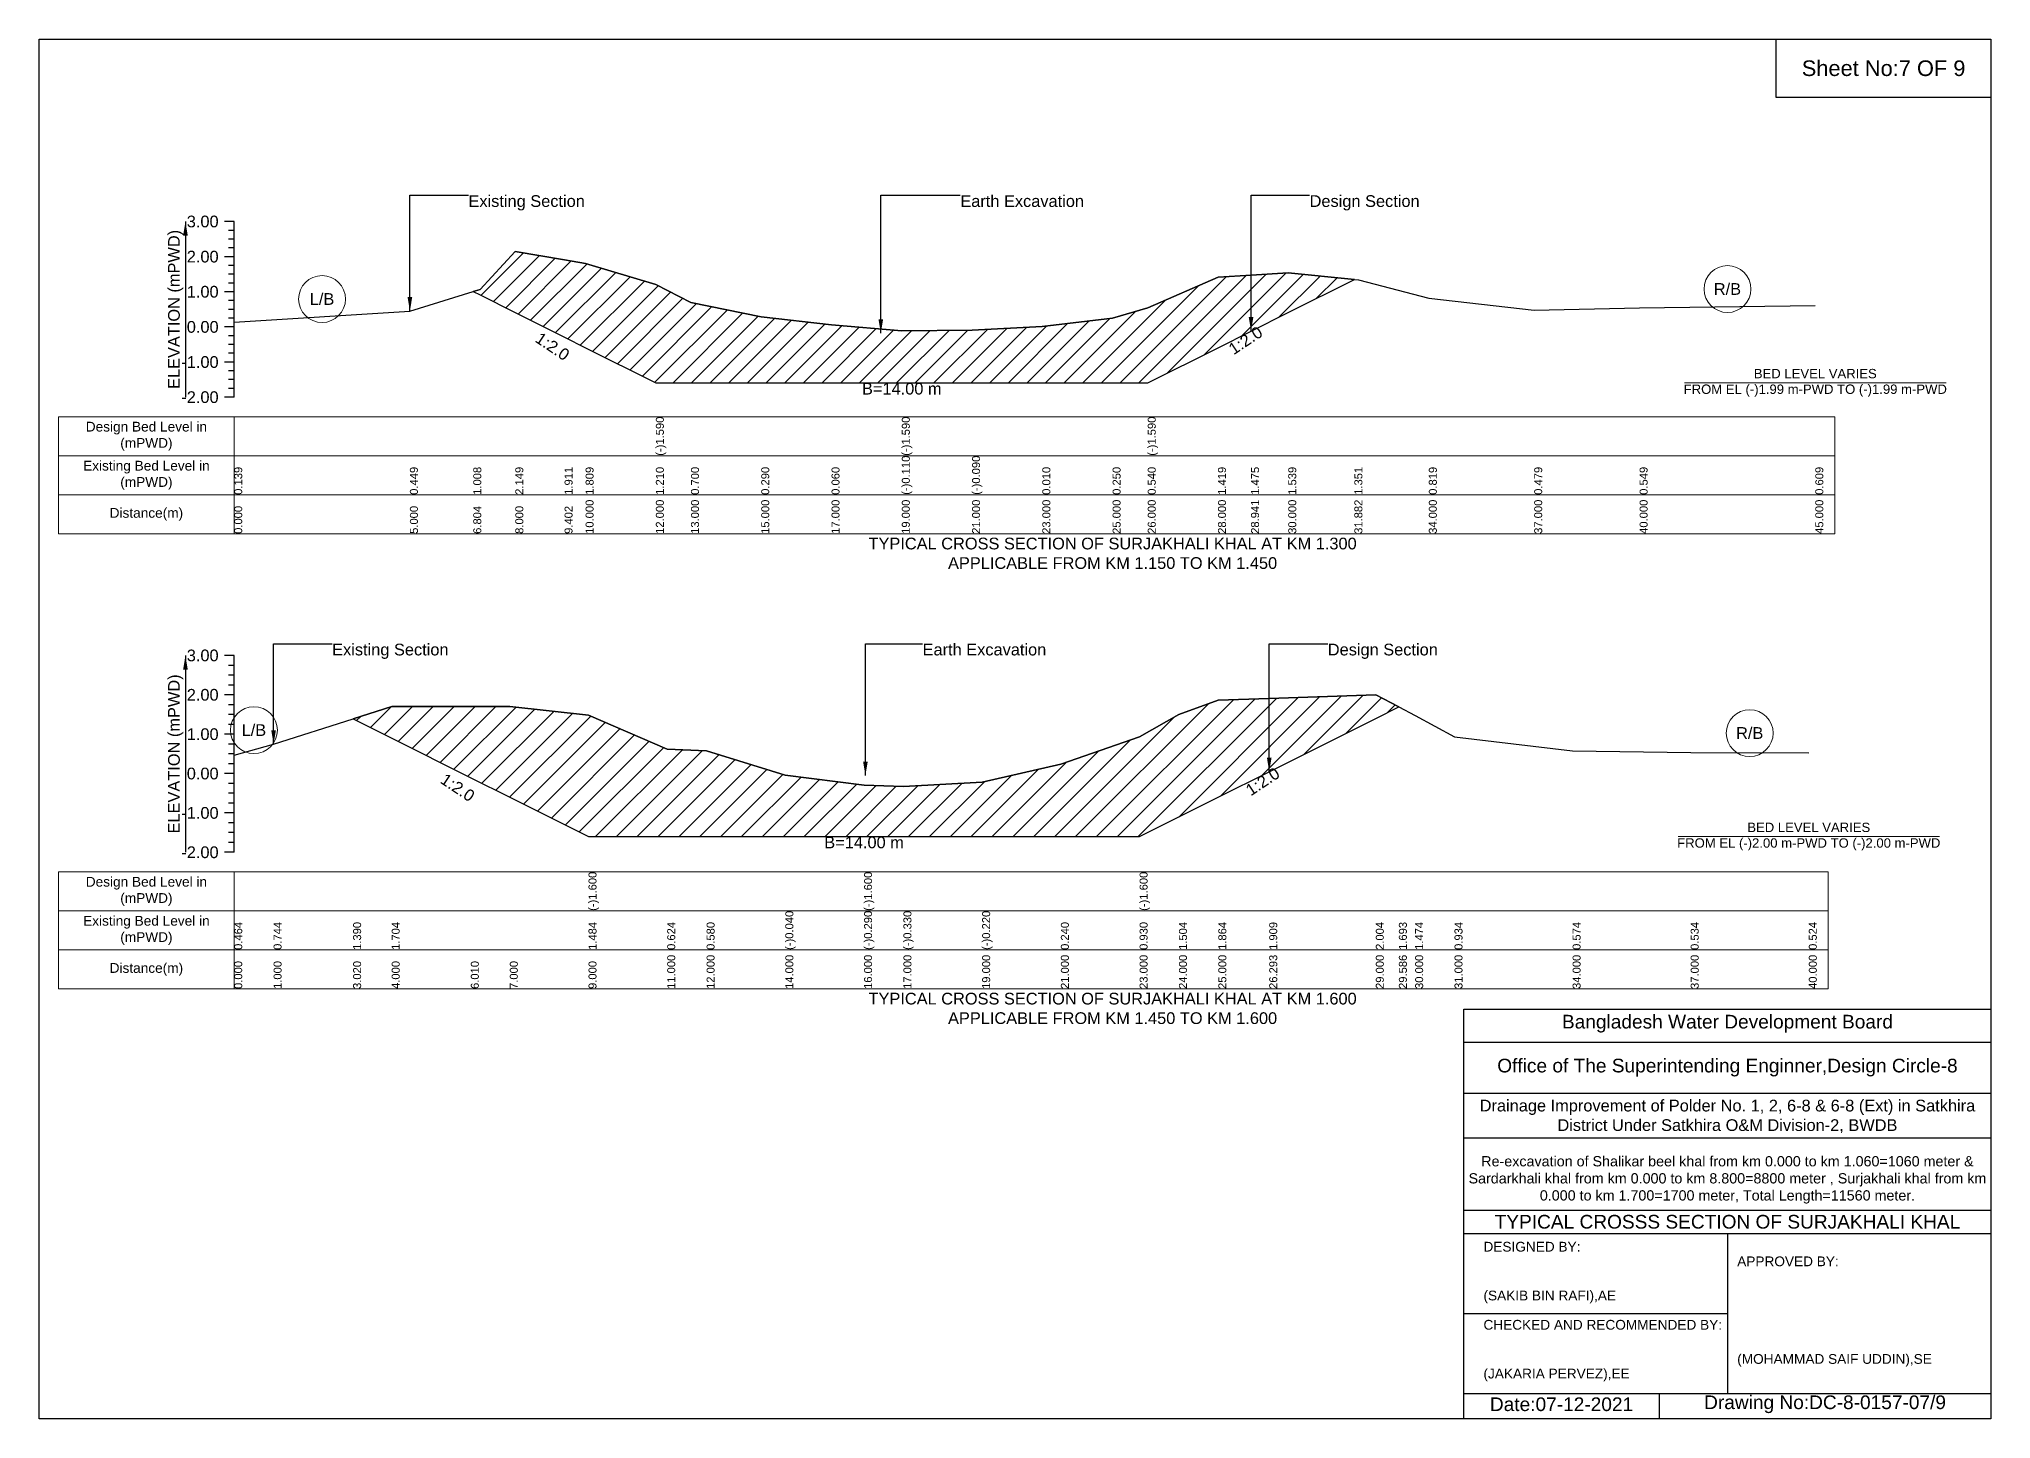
# Model space of a CAD drawing. Header units: inches. Extents: x 93000 to 506000, y -4242 to 0.
# Drawn here: x 480000 to 486000, y -4242 to 0 of the extents above; entities that cross this region are included whole.
import ezdxf

# ---------------------------------------------------------------- set-up
doc = ezdxf.new("R2010")
doc.units = ezdxf.units.IN
doc.header["$LTSCALE"] = 7
doc.header["$MEASUREMENT"] = 0
for name, color, linetype, lineweight in [('Cross section Data Border', 7, 'Continuous', 9), ('Cross Section Labels', 7, 'Continuous', 9), ('Existing_Bed_Level for Xsection', 7, 'Continuous', 25)]:
    doc.layers.add(name, color=color, linetype=linetype, lineweight=lineweight)
doc.styles.get("Standard").update_dxf_attribs({"font": 'arial.ttf'})
doc.dimstyles.get("Standard").update_dxf_attribs({"dimtxt": 0.18, "dimasz": 0.18, "dimexe": 0.18, "dimexo": 0.0625, "dimgap": 0.09, "dimtad": 0, "dimtih": 1, "dimtoh": 1, "dimdec": 4, "dimzin": 0, "dimdsep": 46, "dimtxsty": 'Standard', "dimcen": 0.09, "dimadec": 0, "dimazin": 0, "dimtfac": 1, "dimtdec": 4, "dimtofl": 0, "dimtmove": 0, "dimatfit": 3, "dimfxl": 1, "dimtolj": 1, "dimtzin": 0, "dimarcsym": 0})

msp = doc.modelspace()

# ---------------------------------------------------------------- hatches: boundary and pattern name
at = {"layer": 'Existing_Bed_Level for Xsection'}
h = msp.add_hatch(dxfattribs=at)
h.set_pattern_fill('ANSI31', color=256, scale=324, style=0)
h.paths.add_polyline_path([(481334.8, -776.2), (481356, -786.8), (481464, -840.8), (481615.4, -916.5), (481680, -948.8), (481896, -1056.8), (482004, -1056.8), (482220, -1056.8), (482436, -1056.8), (482652, -1056.8), (482868, -1056.8), (483084, -1056.8), (483300, -1056.8), (483408, -1056.8), (483624, -948.8), (483725.6, -898), (483840, -840.8), (484043.2, -739.2), (483840, -718.9), (483725.6, -725.8), (483624, -731.9), (483408, -826.8), (483300, -858.1), (483084, -884), (482868, -894.8), (482652, -897), (482436, -878.6), (482220, -853.8), (482004, -809.5), (481896, -754.4), (481680, -689.7), (481615.4, -678.8), (481464, -653), (481356, -769.7)])
h = msp.add_hatch(dxfattribs=at)
h.set_pattern_fill('ANSI31', color=256, scale=363, style=0)
h.paths.add_polyline_path([(480965.4, -2089.9), (481084, -2149.2), (481327.2, -2270.8), (481447, -2330.7), (481689, -2451.7), (481931, -2451.7), (482052, -2451.7), (482294, -2451.7), (482536, -2451.7), (482657, -2451.7), (482899, -2451.7), (483141, -2451.7), (483383, -2451.7), (483504, -2391.2), (483625, -2330.7), (483781.5, -2252.4), (484109, -2088.7), (484180, -2053.2), (484109, -2015.6), (483781.5, -2027), (483625, -2032.5), (483504, -2076.1), (483383, -2145.5), (483141, -2229), (482899, -2284.7), (482657, -2298), (482536, -2293.2), (482294, -2262.9), (482052, -2187.9), (481931, -2182.6), (481689, -2078.5), (481447, -2051.9), (481327.2, -2051.9), (481084, -2051.9)])

# ---------------------------------------------------------------- linework, layer by layer
for points in [[(480000, 0), (486000, 0), (486000, -4242), (480000, -4242)], [(485340, 0), (486000, 0), (486000, -180), (485340, -180)]]:
    msp.add_lwpolyline(points, close=True)
for points in [[(484380, -4242), (484380, -2982), (486000, -2982)], [(484380, -3084), (486000, -3084)], [(484380, -3240), (486000, -3240)], [(484380, -3378), (486000, -3378)], [(484380, -3600), (486000, -3600)], [(484380, -3672), (486000, -3672)], [(485190, -3672), (485190, -4164)], [(484380, -3918), (485190, -3918)], [(484380, -4164), (486000, -4164)], [(484980, -4164), (484980, -4242)]]:
    msp.add_lwpolyline(points)
at = {"layer": 'Cross section Data Border'}
for points in [[(480060, -1161.1), (485520, -1161.1), (485520, -1521.1), (480060, -1521.1)], [(480060, -2560.1), (485500, -2560.1), (485500, -2920.1), (480060, -2920.1)]]:
    msp.add_lwpolyline(points, close=True, dxfattribs=at)
for points in [[(480600, -1161.1), (480600, -1521.1)], [(480060, -1281.1), (485520, -1281.1)], [(480060, -1401.1), (485520, -1401.1)], [(480600, -2560.1), (480600, -2920.1)], [(480060, -2680.1), (485500, -2680.1)], [(480060, -2800.1), (485500, -2800.1)]]:
    msp.add_lwpolyline(points, dxfattribs=at)
at = {"layer": 'Cross Section Labels'}
for points in [[(485058.1, -1056.8), (485861.9, -1056.8)], [(485038.1, -2451.7), (485841.9, -2451.7)]]:
    msp.add_lwpolyline(points, dxfattribs=at)
for centre in [(485190, -768.6), (480870, -799.4), (480660.5, -2124.5), (485258.5, -2133.6)]:
    msp.add_circle(centre, 72, dxfattribs=at)
at = {"layer": 'Existing_Bed_Level for Xsection'}
for points in [[(480600, -561.1), (480570, -561.1)], [(480600, -588.1), (480582, -588.1)], [(480600, -1101.1), (480600, -993.1), (480600, -885.1), (480600, -777.1), (480600, -669.1), (480600, -561.1)], [(480600, -615.1), (480582, -615.1)], [(480600, -642.1), (480582, -642.1)], [(480600, -870.1), (481140, -836.6), (481334.8, -776.2), (481356, -769.7), (481464, -653), (481615.4, -678.8), (481680, -689.7), (481896, -754.4), (481896, -754.4), (482004, -809.5), (482220, -853.8), (482436, -878.6), (482652, -897), (482652, -897), (482868, -894.8), (483084, -884), (483300, -858.1), (483408, -826.8), (483408, -826.8), (483624, -731.9), (483725.6, -725.8), (483840, -718.9), (484043.2, -739.2), (484056, -740.5), (484272, -796.7), (484596, -833.4), (484920, -825.8), (485460, -819.3)], [(480600, -669.1), (480570, -669.1)], [(480600, -696.1), (480582, -696.1)], [(480600, -777.1), (480570, -777.1)], [(480600, -723.1), (480582, -723.1)], [(480600, -750.1), (480582, -750.1)], [(480600, -804.1), (480582, -804.1)], [(480600, -831.1), (480582, -831.1)], [(480600, -885.1), (480570, -885.1)], [(480600, -858.1), (480582, -858.1)], [(480600, -912.1), (480582, -912.1)], [(480600, -939.1), (480582, -939.1)], [(480600, -993.1), (480570, -993.1)], [(480600, -966.1), (480582, -966.1)], [(480600, -1020.1), (480582, -1020.1)], [(480600, -1047.1), (480582, -1047.1)], [(480600, -1074.1), (480582, -1074.1)], [(480600, -1101.1), (480570, -1101.1)], [(480600, -1895.1), (480570, -1895.1)], [(480600, -2500.1), (480600, -2379.1), (480600, -2258.1), (480600, -2137.1), (480600, -2016.1), (480600, -1895.1)], [(480600, -1925.3), (480582, -1925.3)], [(480600, -1955.6), (480582, -1955.6)], [(480600, -2016.1), (480570, -2016.1)], [(480600, -1985.8), (480582, -1985.8)], [(480600, -2201.9), (480721, -2168), (480965.4, -2089.9), (481084, -2051.9), (481327.2, -2051.9), (481447, -2051.9), (481689, -2078.5), (481689, -2078.5), (481931, -2182.6), (482052, -2187.9), (482294, -2262.9), (482536, -2293.2), (482536, -2293.2), (482657, -2298), (482899, -2284.7), (483141, -2229), (483383, -2145.5), (483383, -2145.5), (483504, -2076.1), (483625, -2032.5), (483781.5, -2027), (484109, -2015.6), (484180, -2053.2), (484230, -2079.7), (484351, -2145.1), (484714, -2188.6), (485077, -2193.5), (485440, -2194.7)], [(480600, -2046.3), (480582, -2046.3)], [(480600, -2076.6), (480582, -2076.6)], [(480600, -2137.1), (480570, -2137.1)], [(480600, -2106.8), (480582, -2106.8)], [(480600, -2167.3), (480582, -2167.3)], [(480600, -2197.6), (480582, -2197.6)], [(480600, -2258.1), (480570, -2258.1)], [(480600, -2227.8), (480582, -2227.8)], [(480600, -2288.3), (480582, -2288.3)], [(480600, -2318.6), (480582, -2318.6)], [(480600, -2379.1), (480570, -2379.1)], [(480600, -2348.8), (480582, -2348.8)], [(480600, -2409.3), (480582, -2409.3)], [(480600, -2439.6), (480582, -2439.6)], [(480600, -2500.1), (480570, -2500.1)], [(480600, -2469.8), (480582, -2469.8)]]:
    msp.add_lwpolyline(points, dxfattribs=at)
for points in [[(481334.8, -776.2), (481356, -786.8), (481464, -840.8), (481615.4, -916.5), (481680, -948.8), (481896, -1056.8), (481896, -1056.8), (482004, -1056.8), (482220, -1056.8), (482436, -1056.8), (482652, -1056.8), (482652, -1056.8), (482868, -1056.8), (483084, -1056.8), (483300, -1056.8), (483408, -1056.8), (483408, -1056.8), (483624, -948.8), (483725.6, -898), (483840, -840.8), (484043.2, -739.2), (483840, -718.9), (483725.6, -725.8), (483624, -731.9), (483408, -826.8), (483408, -826.8), (483300, -858.1), (483084, -884), (482868, -894.8), (482652, -897), (482652, -897), (482436, -878.6), (482220, -853.8), (482004, -809.5), (481896, -754.4), (481896, -754.4), (481680, -689.7), (481615.4, -678.8), (481464, -653), (481356, -769.7)], [(480965.4, -2089.9), (480965.4, -2089.9), (481084, -2149.2), (481327.2, -2270.8), (481447, -2330.7), (481689, -2451.7), (481689, -2451.7), (481931, -2451.7), (482052, -2451.7), (482294, -2451.7), (482536, -2451.7), (482536, -2451.7), (482657, -2451.7), (482899, -2451.7), (483141, -2451.7), (483383, -2451.7), (483383, -2451.7), (483504, -2391.2), (483625, -2330.7), (483781.5, -2252.4), (484109, -2088.7), (484180, -2053.2), (484109, -2015.6), (483781.5, -2027), (483625, -2032.5), (483504, -2076.1), (483383, -2145.5), (483383, -2145.5), (483141, -2229), (482899, -2284.7), (482657, -2298), (482536, -2293.2), (482536, -2293.2), (482294, -2262.9), (482052, -2187.9), (481931, -2182.6), (481689, -2078.5), (481689, -2078.5), (481447, -2051.9), (481327.2, -2051.9), (481084, -2051.9), (480965.4, -2089.9)]]:
    msp.add_lwpolyline(points, close=True, dxfattribs=at)

# ---------------------------------------------------------------- texts
at = {"attachment_point": 5}
for s, insert, char_height in [('Sheet No:7 OF 9', (485670, -90), 48), ('Bangladesh Water Development Board', (485190, -3027), 42), ('Office of The Superintending Enginner,Design Circle-8', (485190, -3162), 42)]:
    msp.add_mtext(s, dxfattribs=dict(at, insert=insert, char_height=char_height))
for s, insert, char_height, width, attachment_point in [('Drainage Improvement of Polder No. 1, 2, 6-8 & 6-8 (Ext) in Satkhira District Under Satkhira O&M Division-2, BWDB', (485190, -3312), 36, 1680, 5), ('Re-excavation of Shalikar beel khal from km 0.000 to km 1.060=1060 meter & Sardarkhali khal from km 0.000 to km 8.800=8800 meter , Surjakhali khal from km 0.000 to km 1.700=1700 meter, Total Length=11560 meter.', (485190, -3507), 31.4683, 1620, 5), ('TYPICAL CROSSS SECTION OF SURJAKHALI KHAL', (485190, -3636), 42, 1680, 5), ('DESIGNED BY:^J^J^J(SAKIB BIN RAFI),AE', (484440, -3792), 30, 840, 4), ('APPROVED BY:^J^J^J^J^J^J(MOHAMMAD SAIF UDDIN),SE', (485220, -3912), 30, 840, 4), ('CHECKED AND RECOMMENDED BY:^J^J^J(JAKARIA PERVEZ),EE', (484440, -4032), 30, 840, 4), ('Date:07-12-2021', (484680, -4197), 42, 840, 5), ('Drawing No:DC-8-0157-07/9', (485490, -4197), 42, 1320, 5)]:
    msp.add_mtext(s, dxfattribs=dict(insert=insert, char_height=char_height, width=width, attachment_point=attachment_point))
at = {"layer": 'Cross section Data Border', "char_height": 30, "width": 480, "attachment_point": 5}
for s, insert in [('Design Bed Level in (mPWD)', (480330, -1221.1)), ('Existing Bed Level in (mPWD)', (480330, -1341.1)), ('Distance(m)', (480330, -1461.1)), ('Design Bed Level in (mPWD)', (480330, -2620.1)), ('Existing Bed Level in (mPWD)', (480330, -2740.1)), ('Distance(m)', (480330, -2860.1))]:
    msp.add_mtext(s, dxfattribs=dict(at, insert=insert))
at = {"layer": 'Cross Section Labels'}
for s, insert, char_height, attachment_point in [('Existing Section', (481320, -480.1), 36, 1), ('Earth Excavation', (482832, -480.1), 36, 1), ('Design Section', (483905.6, -480.1), 36, 1), ('L/B', (480870, -799.4), 36, 5), ('R/B', (485190, -768.6), 36, 5), ('BED LEVEL VARIES ^JFROM EL (-)1.99 m-PWD TO (-)1.99 m-PWD', (485460, -1056.8), 28.8, 5), ('B=14.00 m', (482652, -1056.8), 36, 2), ('TYPICAL CROSS SECTION OF SURJAKHALI KHAL AT KM 1.300^JAPPLICABLE FROM KM 1.150 TO KM 1.450', (483300, -1581.1), 36, 5), ('Existing Section', (480901, -1858.8), 36, 1), ('Earth Excavation', (482716, -1858.8), 36, 1), ('Design Section', (483961.5, -1858.8), 36, 1), ('L/B', (480660.5, -2124.5), 36, 5), ('R/B', (485258.5, -2133.6), 36, 5), ('B=14.00 m', (482536, -2451.7), 36, 2), ('BED LEVEL VARIES ^JFROM EL (-)2.00 m-PWD TO (-)2.00 m-PWD', (485440, -2451.7), 28.8, 5), ('TYPICAL CROSS SECTION OF SURJAKHALI KHAL AT KM 1.600^JAPPLICABLE FROM KM 1.450 TO KM 1.600', (483300, -2980.1), 36, 5)]:
    msp.add_mtext(s, dxfattribs=dict(at, insert=insert, char_height=char_height, attachment_point=attachment_point))
at = {"layer": 'Cross Section Labels', "char_height": 36, "attachment_point": 2}
for insert, rotation in [((483698.6, -911.5), 33.69007), ((481588.4, -930), 326.30993), ((481296.9, -2285.9), 326.30993), ((483751.2, -2267.6), 33.69007)]:
    msp.add_mtext('1:2.0', dxfattribs=dict(at, insert=insert, rotation=rotation))
at = {"layer": 'Existing_Bed_Level for Xsection', "rotation": 90}
for s, insert, char_height, attachment_point in [('ELEVATION (mPWD)', (480420, -831.1), 36, 5), ('(-)1.590', (481896, -1281.1), 24.6, 1), ('(-)1.590', (482652, -1281.1), 24.6, 1), ('(-)1.590', (483408, -1281.1), 24.6, 1), ('0.139', (480600, -1401.1), 24.6, 1), ('0.449', (481140, -1401.1), 24.6, 1), ('1.008', (481334.8, -1401.1), 24.6, 1), ('2.149', (481464, -1401.1), 24.6, 1), ('1.911', (481615.4, -1401.1), 24.6, 1), ('1.809', (481680, -1401.1), 24.6, 1), ('1.210', (481896, -1401.1), 24.6, 1), ('0.700', (482004, -1401.1), 24.6, 1), ('0.290', (482220, -1401.1), 24.6, 1), ('0.060', (482436, -1401.1), 24.6, 1), ('(-)0.110', (482652, -1401.1), 24.6, 1), ('(-)0.090', (482868, -1401.1), 24.6, 1), ('0.010', (483084, -1401.1), 24.6, 1), ('0.250', (483300, -1401.1), 24.6, 1), ('0.540', (483408, -1401.1), 24.6, 1), ('1.419', (483624, -1401.1), 24.6, 1), ('1.475', (483725.6, -1401.1), 24.6, 1), ('1.539', (483840, -1401.1), 24.6, 1), ('1.351', (484043.2, -1401.1), 24.6, 1), ('0.819', (484272, -1401.1), 24.6, 1), ('0.479', (484596, -1401.1), 24.6, 1), ('0.549', (484920, -1401.1), 24.6, 1), ('0.609', (485460, -1401.1), 24.6, 1), ('0.000', (480600, -1521.1), 24.6, 1), ('5.000', (481140, -1521.1), 24.6, 1), ('6.804', (481334.8, -1521.1), 24.6, 1), ('8.000', (481464, -1521.1), 24.6, 1), ('9.402', (481615.4, -1521.1), 24.6, 1), ('10.000', (481680, -1521.1), 24.6, 1), ('12.000', (481896, -1521.1), 24.6, 1), ('13.000', (482004, -1521.1), 24.6, 1), ('15.000', (482220, -1521.1), 24.6, 1), ('17.000', (482436, -1521.1), 24.6, 1), ('19.000', (482652, -1521.1), 24.6, 1), ('21.000', (482868, -1521.1), 24.6, 1), ('23.000', (483084, -1521.1), 24.6, 1), ('25.000', (483300, -1521.1), 24.6, 1), ('26.000', (483408, -1521.1), 24.6, 1), ('28.000', (483624, -1521.1), 24.6, 1), ('28.941', (483725.6, -1521.1), 24.6, 1), ('30.000', (483840, -1521.1), 24.6, 1), ('31.882', (484043.2, -1521.1), 24.6, 1), ('34.000', (484272, -1521.1), 24.6, 1), ('37.000', (484596, -1521.1), 24.6, 1), ('40.000', (484920, -1521.1), 24.6, 1), ('45.000', (485460, -1521.1), 24.6, 1), ('ELEVATION (mPWD)', (480420, -2197.6), 36, 5), ('(-)1.600', (481689, -2680.1), 24.6, 1), ('(-)1.600', (482536, -2680.1), 24.6, 1), ('(-)1.600', (483383, -2680.1), 24.6, 1), ('(-)0.040', (482294, -2800.1), 24.6, 1), ('(-)0.290', (482536, -2800.1), 24.6, 1), ('(-)0.330', (482657, -2800.1), 24.6, 1), ('(-)0.220', (482899, -2800.1), 24.6, 1), ('0.464', (480600, -2800.1), 24.6, 1), ('0.744', (480721, -2800.1), 24.6, 1), ('1.390', (480965.4, -2800.1), 24.6, 1), ('1.704', (481084, -2800.1), 24.6, 1), ('1.484', (481689, -2800.1), 24.6, 1), ('0.624', (481931, -2800.1), 24.6, 1), ('0.580', (482052, -2800.1), 24.6, 1), ('0.240', (483141, -2800.1), 24.6, 1), ('0.930', (483383, -2800.1), 24.6, 1), ('1.504', (483504, -2800.1), 24.6, 1), ('1.864', (483625, -2800.1), 24.6, 1), ('1.909', (483781.5, -2800.1), 24.6, 1), ('2.004', (484109, -2800.1), 24.6, 1), ('1.693', (484180, -2800.1), 24.6, 1), ('1.474', (484230, -2800.1), 24.6, 1), ('0.934', (484351, -2800.1), 24.6, 1), ('0.574', (484714, -2800.1), 24.6, 1), ('0.534', (485077, -2800.1), 24.6, 1), ('0.524', (485440, -2800.1), 24.6, 1), ('11.000', (481931, -2920.1), 24.6, 1), ('12.000', (482052, -2920.1), 24.6, 1), ('14.000', (482294, -2920.1), 24.6, 1), ('16.000', (482536, -2920.1), 24.6, 1), ('17.000', (482657, -2920.1), 24.6, 1), ('19.000', (482899, -2920.1), 24.6, 1), ('21.000', (483141, -2920.1), 24.6, 1), ('23.000', (483383, -2920.1), 24.6, 1), ('24.000', (483504, -2920.1), 24.6, 1), ('25.000', (483625, -2920.1), 24.6, 1), ('26.293', (483781.5, -2920.1), 24.6, 1), ('29.000', (484109, -2920.1), 24.6, 1), ('29.586', (484180, -2920.1), 24.6, 1), ('30.000', (484230, -2920.1), 24.6, 1), ('31.000', (484351, -2920.1), 24.6, 1), ('34.000', (484714, -2920.1), 24.6, 1), ('37.000', (485077, -2920.1), 24.6, 1), ('40.000', (485440, -2920.1), 24.6, 1), ('0.000', (480600, -2920.1), 24.6, 1), ('1.000', (480721, -2920.1), 24.6, 1), ('3.020', (480965.4, -2920.1), 24.6, 1), ('4.000', (481084, -2920.1), 24.6, 1), ('6.010', (481327.2, -2920.1), 24.6, 1), ('7.000', (481447, -2920.1), 24.6, 1), ('9.000', (481689, -2920.1), 24.6, 1)]:
    msp.add_mtext(s, dxfattribs=dict(at, insert=insert, char_height=char_height, attachment_point=attachment_point))
at = {"layer": 'Existing_Bed_Level for Xsection', "char_height": 36, "attachment_point": 6}
for s, insert in [('3.00', (480552, -561.1)), ('2.00', (480552, -669.1)), ('1.00', (480552, -777.1)), ('0.00', (480552, -885.1)), ('-1.00', (480552, -993.1)), ('-2.00', (480552, -1101.1)), ('3.00', (480552, -1895.1)), ('2.00', (480552, -2016.1)), ('1.00', (480552, -2137.1)), ('0.00', (480552, -2258.1)), ('-1.00', (480552, -2379.1)), ('-2.00', (480552, -2500.1))]:
    msp.add_mtext(s, dxfattribs=dict(at, insert=insert))

# ---------------------------------------------------------------- leaders
at = {"layer": 'Cross Section Labels', "annotation_type": 0, "has_hookline": 1, "hookline_direction": 0}
for points, text_width in [([(481140, -836.6), (481140, -480.1), (481319.9, -480.1)], 350.4), ([(482587.5, -904.5), (482587.5, -480.1), (482831.9, -480.1)], 372.7), ([(483725.6, -898), (483725.6, -480.1), (483905.5, -480.1)], 330.9), ([(480721, -2168), (480721, -1858.8), (480900.9, -1858.8)], 350.4), ([(482540.2, -2264.2), (482540.2, -1858.8), (482715.9, -1858.8)], 372.7), ([(483781.5, -2252.4), (483781.5, -1858.8), (483961.4, -1858.8)], 330.9)]:
    msp.add_leader(points, dimstyle='Standard', override={"dimasz": 43.2}, dxfattribs=dict(at, text_width=text_width))
at = {"layer": 'Existing_Bed_Level for Xsection'}
for points in [[(480450, -561.1), (480450, -1101.1)], [(480450, -1895.1), (480450, -2500.1)]]:
    msp.add_leader(points, dimstyle='Standard', override={"dimasz": 43.2}, dxfattribs=at)

doc.saveas('drawing.dxf')
